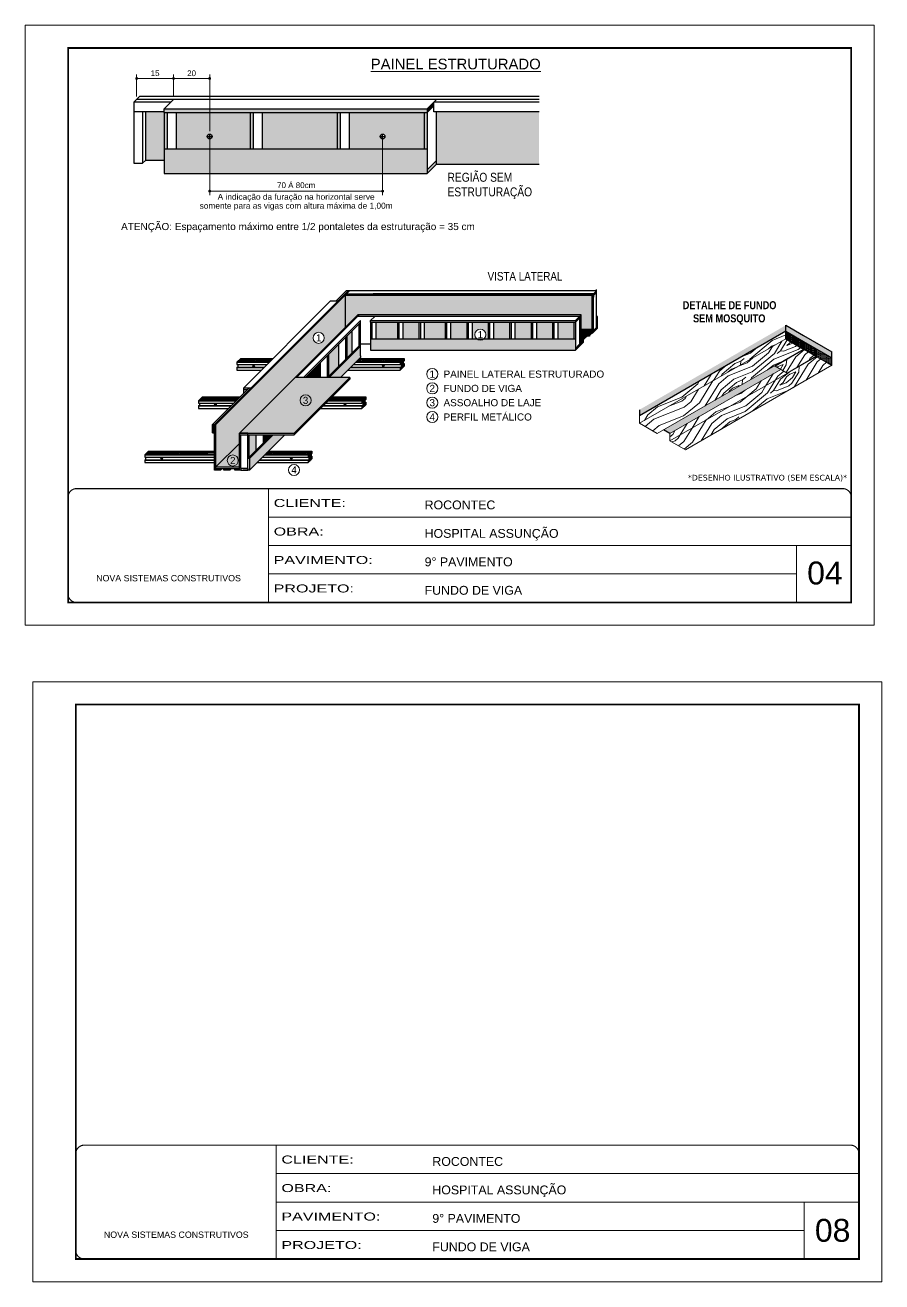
# Model space of a CAD drawing. Header units: millimetres. Extents: x 1513 to 7766, y 443 to 2642.
# Drawn here: x 6268 to 7766, y 443 to 2642 of the extents above; entities that cross this region are included whole.
import ezdxf
from ezdxf.enums import TextEntityAlignment as Align

# ---------------------------------------------------------------- set-up
doc = ezdxf.new("R2010")
doc.units = ezdxf.units.MM
doc.linetypes.add('CONTINUO', pattern=[0])
doc.linetypes.add('DASHED', pattern=[0.75, 0.5, -0.25])
for name, color, linetype, lineweight in [('CARIMBO', 255, 'Continuous', 9), ('Demarcação 1', 251, 'Continuous', 9), ('Folhas', 255, 'Continuous', 9), ('fundo', 100, 'Continuous', 9), ('Madeira', 126, 'Continuous', 18), ('SARRAFO DE PRESSAO', 251, 'DASHED', 9)]:
    doc.layers.add(name, color=color, linetype=linetype, lineweight=lineweight)
for name, color, linetype in [('COTA', 241, 'Continuous'), ('HACHURA MADEIRAS', 1, 'Continuous'), ('material do compensado', 7, 'Continuous'), ('texto', 7, 'Continuous')]:
    doc.layers.add(name, color=color, linetype=linetype)
doc.layers.add('Demarcação 2', color=254, linetype='Continuous', lineweight=9, true_color=0xe0e0e0)
doc.styles.add('ARIAL', font='arial.ttf')
doc.styles.add('CESAR1', font='arial.ttf', dxfattribs={"oblique": 15})
doc.styles.add('ROMANC', font='techb___.ttf', dxfattribs={"height": 2.5})
doc.styles.get("Standard").update_dxf_attribs({"font": 'arial.ttf'})
doc.styles.add('stylellllll', font='verdana.ttf', dxfattribs={"height": 2})
doc.styles.add('Tecnologia', font='')
doc.styles.add('texto', font='ARIALN.TTF')
doc.styles.get('Tecnologia').set_extended_font_data('Forgotten Futurist')
doc.dimstyles.new('1x', dxfattribs={"dimtxt": 10, "dimasz": 5, "dimexe": 7, "dimexo": 5, "dimgap": 4, "dimtad": 1, "dimdec": 1, "dimdsep": 46, "dimtxsty": 'Standard', "dimblk": 'DOT', "dimcen": 0.09, "dimclrd": 4, "dimclre": 4, "dimclrt": 2, "dimadec": 0, "dimazin": 2, "dimtfac": 1, "dimtdec": 1, "dimtmove": 0, "dimatfit": 3, "dimldrblk": 'DOT', "dimfxl": 1, "dimtolj": 1, "dimtzin": 0, "dimlwd": 9, "dimlwe": 9, "dimarcsym": 0})
pattern_1 = [(45, (4060.0731, 50281.017), (0.99436891, 3.64601934), [4.6875, -0.9375, 0, -0.9375])]
pattern_2 = [(355, (-42066.6, -755.83), (111.07494, 93.20294), [5.12645, -97.40264]), (85, (-42022.62, -723.66), (-93.20294, 111.07494), [10.2529, -92.27619]), (40, (-42043.94, -732.08), (8.936, 102.13894), [7.24881, -21.74642, 7.24881, -14.497615, 50.751904, -43.50449]), (40, (-42072.155, -760.49), (8.936, 102.13894), [7.24983, -14.49967, 7.24983, -115.99871]), (40, (-42035.51, -753.404), (8.936, 102.13894), [7.24983, -137.7482]), (40, (-42025.746, -759.404), (8.936, 102.13894), [7.24983, -137.7482]), (40, (-42040.17, -747.85), (8.936, 102.13894), [7.24983, -137.7482]), (40, (-42044.83, -742.296), (8.936, 102.13894), [14.49967, -130.49838]), (40, (-42012.6, -667.926), (8.936, 102.13894), [14.49967, -130.49838]), (40, (-42054.6, -736.296), (8.936, 102.13894), [28.99933, -115.99871]), (40, (-42059.26, -730.74), (8.936, 102.13894), [28.99933, -115.99871]), (40, (-41990.19, -705.91), (8.936, 102.13894), [28.99933, -115.99871]), (40, (-42063.474, -720.08), (8.936, 102.13894), [21.7497, -123.24834]), (40, (-42082.56, -702.97), (8.936, 102.13894), [21.7497, -123.24834]), (40, (-42073.24, -714.08), (8.936, 102.13894), [21.7497, -123.24834]), (40, (-42004.17, -689.25), (8.936, 102.13894), [36.24951, -108.74853]), (40, (-42013.94, -683.25), (8.936, 102.13894), [36.24951, -108.74853]), (40, (-42005.96, -709.675), (8.936, 102.13894), [50.74931, -94.24873]), (21.56505, (-42055.494, -746.51), (102.138945, -8.936), [11.4631, -217.79893]), (21.56505, (-42032.385, -717.655), (102.138945, -8.936), [11.4631, -217.79893]), (21.56505, (-42038.386, -727.42), (102.138945, -8.936), [11.4631, -217.79893]), (21.56505, (-42061.495, -756.277), (102.138945, -8.936), [22.9262, -206.33583]), (21.56505, (-42037.046, -712.1), (102.138945, -8.936), [34.3893, -194.87273]), (21.56505, (-42046.813, -706.1), (102.138945, -8.936), [45.8524, -183.40963]), (21.56505, (-42056.58, -700.1), (102.138945, -8.936), [45.8524, -183.40963]), (21.56505, (-42069.22, -668.12), (102.138945, -8.936), [45.8524, -183.40963]), (21.56505, (-42070.113, -678.33), (102.138945, -8.936), [57.3155, -171.94653]), (21.56505, (-42065.9, -688.993), (102.138945, -8.936), [57.3155, -171.94653]), (58.43495, (-42033.726, -732.976), (8.936, 102.138945), [11.4631, -217.79893]), (58.43495, (-42049.94, -741.85), (8.936, 102.138945), [11.4631, -217.79893]), (58.43495, (-42066.6, -755.83), (8.936, 102.138945), [22.9262, -206.33583]), (58.43495, (-42034.62, -743.19), (8.936, 102.138945), [22.9262, -206.33583]), (58.43495, (-42077.26, -760.043), (8.936, 102.138945), [34.3893, -194.87273]), (58.43495, (-42087.476, -759.15), (8.936, 102.138945), [45.8524, -183.40963]), (58.43495, (-41995.104, -762.085), (8.936, 102.138945), [45.8524, -183.40963]), (58.43495, (-42029.96, -748.743), (8.936, 102.138945), [45.8524, -183.40963]), (58.43495, (-42010.425, -760.745), (8.936, 102.138945), [57.3155, -171.94653]), (58.43495, (-42020.19, -754.744), (8.936, 102.138945), [57.3155, -171.94653])]
pattern_3 = [(0, (-31174.0845, -8509.7813), (0.82275303, 1.645506056), [0, -1.645506056])]

# ---------------------------------------------------------------- blocks, each defined once
blk = doc.blocks.new('9999999999')
at = {"color": 30, "linetype": 'CONTINUO'}
for p, q in [((98564.6, 34230.2), (98564.6, 34429.4)), ((98564.6, 34379.6), (99584, 34379.6)), ((98564.6, 34329.8), (99488, 34329.8)), ((99584, 34329.8), (99488, 34329.8)), ((99488, 34329.8), (99488, 34230.2)), ((98564.6, 34280), (99488, 34280))]:
    blk.add_line(p, q, dxfattribs=at)
at = {"color": 30, "linetype": 'CONTINUO', "const_width": 2}
blk.add_lwpolyline([(99584, 34230.2), (99584, 34414.4, 0.414214), (99569, 34429.4), (98229, 34429.4, 0.414214), (98214, 34414.4), (98214, 34245.2, 0.414214), (98229, 34230.2), (99584, 34230.2)], format="xyb", dxfattribs=at)
at = {"layer": 'Folhas'}
blk.add_lwpolyline([(98139, 34190.2), (99624, 34190.2), (99624, 35240.2), (98139, 35240.2)], close=True, dxfattribs=at)
at = {"layer": 'Folhas', "color": 30, "const_width": 3}
blk.add_lwpolyline([(98214, 34230.2), (99584, 34230.2), (99584, 35200.2), (98214, 35200.2)], close=True, dxfattribs=at)
at = {"color": 7, "linetype": 'Continuous', "ltscale": 5, "style": 'ARIAL'}
for s, height, p in [('ROCONTEC', 15.48, (98837.7, 34393.1)), ('HOSPITAL ASSUNÇÃO', 15.483, (98837.7, 34343.3)), ('9° PAVIMENTO', 15.483, (98837.7, 34293.5)), ('NOVA SISTEMAS CONSTRUTIVOS', 11.059, (98263.2, 34267.2)), ('FUNDO DE VIGA', 15.483, (98837.7, 34243.7))]:
    blk.add_text(s, height=height, dxfattribs=at).set_placement(p)
at = {"layer": 'Folhas', "color": 7, "style": 'Tecnologia', "width": 1.5}
for s, p in [('CLIENTE:', (98573.7, 34397.2)), ('OBRA:', (98573.7, 34347.3)), ('PAVIMENTO:', (98573.7, 34297.5)), ('PROJETO:', (98573.7, 34247.7))]:
    blk.add_text(s, height=14, dxfattribs=at).set_placement(p)
blk = doc.blocks.new('_Dot')
at = {"color": 0, "linetype": 'ByBlock', "lineweight": -2}
blk.add_line((-0.5, 0), (-1, 0), dxfattribs=at)
at = {"color": 0, "linetype": 'ByBlock', "const_width": 0.5}
blk.add_lwpolyline([(-0.25, 0, 1), (0.25, 0, 1)], format="xyb", close=True, dxfattribs=at)
blk = doc.blocks.new('*D51')
at = {"layer": 'COTA', "color": 4, "lineweight": 9, "transparency": 16777216}
for p, q in [((6462.6, 2516.9), (6462.6, 2555.4)), ((6527.1, 2516.6), (6527.1, 2555.4)), ((6467.6, 2548.4), (6522.1, 2548.4))]:
    blk.add_line(p, q, dxfattribs=at)
at = {"layer": 'Defpoints', "color": 0, "transparency": 16777216}
for p in [(6527.1, 2548.4), (6462.6, 2511.9), (6527.1, 2511.6)]:
    blk.add_point(p, dxfattribs=at)
at = {"layer": 'COTA', "color": 4, "lineweight": 9, "transparency": 16777216, "xscale": 5, "yscale": 5, "zscale": 5, "rotation": 180}
blk.add_blockref('_Dot', (6462.6, 2548.4), dxfattribs=at)
at = {"layer": 'COTA', "color": 4, "lineweight": 9, "transparency": 16777216, "xscale": 5, "yscale": 5, "zscale": 5}
blk.add_blockref('_Dot', (6527.1, 2548.4), dxfattribs=at)
at = {"layer": 'COTA', "color": 2, "transparency": 16777216, "insert": (6494.9, 2557.5), "char_height": 10, "attachment_point": 5}
blk.add_mtext('\\A1;15', dxfattribs=at)
blk = doc.blocks.new('*D52')
at = {"layer": 'COTA', "color": 4, "lineweight": 9, "transparency": 16777216}
for p, q in [((6527.1, 2516.6), (6527.1, 2555.4)), ((6590.4, 2456.1), (6590.4, 2555.4)), ((6532.1, 2548.4), (6585.4, 2548.4))]:
    blk.add_line(p, q, dxfattribs=at)
at = {"layer": 'Defpoints', "color": 0, "transparency": 16777216}
for p in [(6590.4, 2548.4), (6527.1, 2511.6), (6590.4, 2451.1)]:
    blk.add_point(p, dxfattribs=at)
at = {"layer": 'COTA', "color": 4, "lineweight": 9, "transparency": 16777216, "xscale": 5, "yscale": 5, "zscale": 5, "rotation": 180}
blk.add_blockref('_Dot', (6527.1, 2548.4), dxfattribs=at)
at = {"layer": 'COTA', "color": 4, "lineweight": 9, "transparency": 16777216, "xscale": 5, "yscale": 5, "zscale": 5}
blk.add_blockref('_Dot', (6590.4, 2548.4), dxfattribs=at)
at = {"layer": 'COTA', "color": 2, "transparency": 16777216, "insert": (6558.7, 2557.5), "char_height": 10, "attachment_point": 5}
blk.add_mtext('\\A1;20', dxfattribs=at)
blk = doc.blocks.new('*D53')
at = {"layer": 'COTA', "color": 4, "lineweight": 9, "transparency": 16777216}
for p, q in [((6590.4, 2446.1), (6590.4, 2344.3)), ((6892.8, 2446.1), (6892.8, 2344.3)), ((6595.4, 2351.3), (6887.8, 2351.3))]:
    blk.add_line(p, q, dxfattribs=at)
at = {"layer": 'Defpoints', "color": 0, "transparency": 16777216}
for p in [(6590.4, 2451.1), (6892.8, 2451.1), (6892.8, 2351.3)]:
    blk.add_point(p, dxfattribs=at)
at = {"layer": 'COTA', "color": 4, "lineweight": 9, "transparency": 16777216, "xscale": 5, "yscale": 5, "zscale": 5, "rotation": 180}
blk.add_blockref('_Dot', (6590.4, 2351.3), dxfattribs=at)
at = {"layer": 'COTA', "color": 4, "lineweight": 9, "transparency": 16777216, "xscale": 5, "yscale": 5, "zscale": 5}
blk.add_blockref('_Dot', (6892.8, 2351.3), dxfattribs=at)
at = {"layer": 'COTA', "color": 2, "transparency": 16777216, "insert": (6741.6, 2361.6), "char_height": 10, "attachment_point": 5}
blk.add_mtext('\\A1;70 Á 80cm', dxfattribs=at)

msp = doc.modelspace()

# ---------------------------------------------------------------- hatches: boundary and pattern name
for points in [[(6982.26, 2500.35), (6982.26, 2506.72), (6970.91, 2495.47), (6970.91, 2489.09)], [(6813.31, 2425.38), (6818.64, 2425.38), (6818.64, 2489.09), (6813.31, 2489.09)], [(7244, 2091.19), (7238.02, 2085.25), (7238.02, 2081.06), (7244, 2086.99)], [(7259.17, 2102.03), (7259.17, 2106.23), (7254.94, 2102.03), (7254.94, 2097.84)], [(6598.77, 1943.21), (6595.11, 1943.21), (6595.11, 1928.35), (6598.77, 1928.35)]]:
    msp.add_hatch(color=256).paths.add_polyline_path(points)
at = {"linetype": 'ByBlock', "ltscale": 2}
for points in [[(6510.74, 2425.38), (6516.07, 2425.38), (6516.07, 2488.98), (6510.75, 2488.98)], [(6970.91, 2495.47), (6510.86, 2495.47), (6510.86, 2489.09), (6970.91, 2489.09)], [(6660.93, 2425.38), (6666.25, 2425.38), (6666.25, 2488.98), (6660.93, 2488.98)], [(6851.88, 2077.89), (6854.23, 2080.24), (6854.23, 2121.68), (6851.88, 2119.33)], [(6871.53, 2093.12), (6873.97, 2093.12), (6873.97, 2121.84), (6871.53, 2121.84)], [(6918.8, 2093.12), (6921.24, 2093.12), (6921.24, 2121.84), (6918.8, 2121.84)], [(6956.34, 2093.12), (6958.78, 2093.12), (6958.78, 2121.84), (6956.34, 2121.84)], [(7002.27, 2093.12), (7004.71, 2093.12), (7004.71, 2121.84), (7002.27, 2121.84)], [(7039.8, 2093.12), (7042.24, 2093.12), (7042.24, 2121.84), (7039.8, 2121.84)], [(7077.34, 2093.12), (7079.78, 2093.12), (7079.78, 2121.84), (7077.34, 2121.84)], [(7114.87, 2093.12), (7117.31, 2093.12), (7117.31, 2121.84), (7114.87, 2121.84)], [(7152.4, 2093.12), (7154.84, 2093.12), (7154.84, 2121.84), (7152.4, 2121.84)], [(7189.94, 2093.12), (7192.38, 2093.12), (7192.38, 2121.84), (7189.94, 2121.84)], [(7227.47, 2093.12), (7229.91, 2093.12), (7229.91, 2121.84), (7227.47, 2121.84)], [(7268.8, 2131.82), (7266.78, 2131.82), (7266.78, 2129.59)], [(6828.54, 2057.02), (6830.89, 2059.38), (6830.89, 2098.67), (6828.54, 2096.32)], [(6851.98, 2077.99), (6851.98, 2080.47), (6798.59, 2027.07), (6798.59, 2025.19), (6799.18, 2025.19)], [(6798.48, 2065.93), (6796.13, 2063.58), (6796.13, 2025.08), (6798.48, 2025.08)], [(6701.32, 1925.06), (6698.75, 1925.06), (6657.29, 1883.6), (6659.86, 1883.6)], [(6684.11, 1910.41), (6686.46, 1912.77), (6686.46, 1924.95), (6684.11, 1924.95)]]:
    msp.add_hatch(color=256, dxfattribs=at).paths.add_polyline_path(points)
h = msp.add_hatch(color=256)
h.paths.add_polyline_path([(6970.91, 2388.84), (6970.91, 2382.46), (6987.14, 2398.55), (6987.14, 2404.93)])
h.paths.add_polyline_path([(6965.59, 2425.38), (6970.91, 2425.38), (6970.91, 2489.09), (6965.59, 2489.09)])
at = {"linetype": 'Continuous', "ltscale": 1.5}
h = msp.add_hatch(dxfattribs=at)
h.set_pattern_fill('ANSI36', color=256, scale=15, style=0)
h.set_pattern_definition(pattern_1)
h.paths.add_polyline_path([(6642.54, 2056.51), (6640.04, 2054), (6696.6, 2054), (6699.09, 2056.51)])
h = msp.add_hatch(dxfattribs=at)
h.set_pattern_fill('ANSI36', color=256, scale=15, style=0)
h.set_pattern_definition(pattern_1)
h.paths.add_polyline_path([(6928.23, 2056.51), (6850.5, 2056.51), (6847.99, 2054), (6925.72, 2054)])
h.paths.add_polyline_path([(6928.23, 2056.51), (6925.72, 2054), (6925.72, 2040.39), (6928.23, 2042.89)])
h = msp.add_hatch(dxfattribs=at)
h.set_pattern_fill('ANSI36', color=256, scale=15, style=0)
h.set_pattern_definition(pattern_1)
h.paths.add_polyline_path([(6575.56, 1989.14), (6573.06, 1986.63), (6629.62, 1986.63), (6632.11, 1989.14)])
h = msp.add_hatch(dxfattribs=at)
h.set_pattern_fill('ANSI36', color=256, scale=15, style=0)
h.set_pattern_definition(pattern_1)
h.paths.add_polyline_path([(6861.25, 1989.14), (6858.75, 1986.63), (6858.75, 1973.02), (6861.25, 1975.52)])
h.paths.add_polyline_path([(6802.25, 1989.14), (6799.74, 1986.63), (6858.75, 1986.63), (6861.25, 1989.14)])
h = msp.add_hatch(dxfattribs=at)
h.set_pattern_fill('ANSI36', color=256, scale=15, style=0)
h.set_pattern_definition(pattern_1)
h.paths.add_polyline_path([(6481.49, 1894.51), (6478.98, 1892.01), (6586.45, 1892.01), (6586.45, 1894.51)])
h = msp.add_hatch(dxfattribs=at)
h.set_pattern_fill('ANSI36', color=256, scale=15, style=0)
h.set_pattern_definition(pattern_1)
h.paths.add_polyline_path([(6767.18, 1894.51), (6764.67, 1892.01), (6764.67, 1878.4), (6767.18, 1880.9)])
h.paths.add_polyline_path([(6691.07, 1894.51), (6688.57, 1892.01), (6764.67, 1892.01), (6767.18, 1894.51)])
at = {"linetype": 'ByBlock', "ltscale": 2}
h = msp.add_hatch(color=256, dxfattribs=at)
h.paths.add_polyline_path([(6609.56, 1866.22), (6601.34, 1866.22), (6601.34, 1863.3), (6609.56, 1863.3)])
h.paths.add_polyline_path([(6625.86, 1866.22), (6615.07, 1866.22), (6615.07, 1863.3), (6625.86, 1863.3)])
h.paths.add_polyline_path([(6642.41, 1866.22), (6634.19, 1866.22), (6634.19, 1863.3), (6642.41, 1863.3)])
at = {"layer": 'Demarcação 1'}
h = msp.add_hatch(color=256, dxfattribs=at)
h.paths.add_polyline_path([(6621.07, 1880.12, 1), (6640.43, 1880.12, 1)], flags=17)
h.paths.add_polyline_path([(6642.41, 1927.82), (6827.45, 2112.86), (6827.45, 2169.33), (6827.45, 2169.33), (6601.34, 1943.22), (6601.34, 1868.79), (6642.41, 1909.85)])
h.paths.add_polyline_path([(6771.27, 2094.65, -1), (6790.62, 2094.65, -1)], flags=16)
h.paths.add_polyline_path([(6622.87, 1870.87), (6638.63, 1870.87), (6638.63, 1889.42), (6622.87, 1889.42)], flags=24)
h.paths.add_polyline_path([(6773.06, 2085.4), (6788.82, 2085.4), (6788.82, 2103.96), (6773.06, 2103.96)], flags=24)
for points in [[(6827.45, 2112.86), (6849.39, 2134.8), (7239.95, 2134.8), (7239.95, 2109.17), (7259.17, 2109.17), (7259.17, 2169.33), (6827.45, 2169.33)], [(7239.95, 2109.17), (7239.95, 2090.12), (7259.17, 2109.17)]]:
    msp.add_hatch(color=256, dxfattribs=at).paths.add_polyline_path(points)
h = msp.add_hatch(color=256, dxfattribs=at)
h.paths.add_polyline_path([(6601.34, 1868.79), (6642.41, 1868.79), (6642.41, 1909.85)])
h.paths.add_polyline_path([(6621.07, 1880.12, -1), (6640.43, 1880.12, -1)], flags=16)
h.paths.add_polyline_path([(6622.87, 1870.87), (6638.63, 1870.87), (6638.63, 1889.42), (6622.87, 1889.42)], flags=24)
at = {"layer": 'Demarcação 2'}
for points in [[(6510.86, 2489.09), (6510.86, 2489.09), (6510.86, 2490.15), (6477.86, 2490.15), (6477.86, 2404.93), (6510.86, 2404.93)], [(6532.41, 2425.38), (6661.04, 2425.38), (6661.04, 2489.09), (6532.41, 2489.09)], [(6682.59, 2425.38), (6813.31, 2425.38), (6813.31, 2489.09), (6682.59, 2489.09)], [(6987.14, 2490.15), (6987.14, 2398.55), (7166.41, 2398.55), (7166.41, 2490.15)], [(6970.91, 2425.38), (6510.86, 2425.38), (6510.86, 2388.84), (6510.86, 2382.46), (6970.91, 2382.46)], [(6881.5, 2093.12), (6918.91, 2093.12), (6918.91, 2121.94), (6881.5, 2121.94)], [(6928.78, 2093.12), (6956.44, 2093.12), (6956.44, 2121.94), (6928.78, 2121.94)], [(6966.31, 2093.12), (7002.38, 2093.12), (7002.38, 2121.94), (6966.31, 2121.94)], [(7012.24, 2093.12), (7039.91, 2093.12), (7039.91, 2121.94), (7012.24, 2121.94)], [(7087.31, 2093.12), (7114.98, 2093.12), (7114.98, 2121.94), (7087.31, 2121.94)], [(7124.84, 2093.12), (7152.51, 2093.12), (7152.51, 2121.94), (7124.84, 2121.94)], [(7162.38, 2093.12), (7190.04, 2093.12), (7190.04, 2121.94), (7162.38, 2121.94)], [(7199.91, 2093.12), (7227.58, 2093.12), (7227.58, 2121.94), (7199.91, 2121.94)], [(6831, 2059.48), (6839.66, 2068.15), (6839.66, 2107.11), (6831, 2098.45)], [(7230.02, 2093.12), (7070.35, 2093.12, -0.3830345), (7057.42, 2093.12), (6871.63, 2093.12), (6871.63, 2073.12), (7230.02, 2073.12)], [(6798.59, 2027.07), (6816.33, 2044.81), (6816.33, 2083.77), (6798.59, 2066.04)], [(6854.34, 2063.26), (6854.34, 2080.34), (6799.18, 2025.19), (6819.18, 2025.19), (6854.33, 2060.34)], [(6757.74, 2025.19), (6783.92, 2025.19), (6783.92, 2051.36)], [(6659.65, 1885.95), (6671.89, 1898.2), (6671.89, 1925.06), (6659.65, 1925.06)], [(6721.62, 1925.06), (6716.13, 1925.06), (6701.32, 1925.06), (6659.86, 1883.6), (6659.86, 1863.3)], [(6686.57, 1912.87), (6698.75, 1925.06), (6686.57, 1925.06)]]:
    msp.add_hatch(color=256, dxfattribs=at).paths.add_polyline_path(points)
h = msp.add_hatch(color=256, dxfattribs=at)
h.paths.add_polyline_path([(6888.63, 2446.91, -1), (6897, 2446.91, -1)], flags=16)
h.paths.add_polyline_path([(6834.86, 2425.38), (6965.59, 2425.38), (6965.59, 2489.09), (6834.86, 2489.09)])
h = msp.add_hatch(color=256, dxfattribs=at)
h.paths.add_polyline_path([(7073.56, 2100.32, -1), (7054.2, 2100.32, -1)], flags=16)
h.paths.add_polyline_path([(7056, 2091.07), (7071.76, 2091.07), (7071.76, 2109.63), (7056, 2109.63)], flags=24)
h.paths.add_polyline_path([(7049.78, 2093.12), (7077.44, 2093.12), (7077.44, 2121.94), (7049.78, 2121.94)])
h = msp.add_hatch(color=256, dxfattribs=at)
h.paths.add_polyline_path([(6642.41, 1927.82), (6644.97, 1927.82), (6657.29, 1927.82), (6738.05, 1927.82), (6835.41, 2025.19), (6739.77, 2025.19)])
h.paths.add_polyline_path([(6750.15, 1975.81), (6766.01, 1975.81), (6766.01, 1994.69), (6750.15, 1994.69)], flags=24)
at = {"layer": 'fundo'}
h = msp.add_hatch(color=252, dxfattribs=at)
h.dxf.hatch_style = 1
h.paths.add_polyline_path([(7342.06, 1968.84), (7342.06, 1958.18), (7598.21, 2106.07), (7598.21, 2116.72)])
h = msp.add_hatch(color=252, dxfattribs=at)
h.dxf.hatch_style = 1
h.paths.add_polyline_path([(7629.28, 2098.78), (7598.21, 2116.72), (7598.21, 2106.07), (7629.28, 2088.13), (7678.62, 2059.64), (7678.62, 2070.3)])
h = msp.add_hatch(color=252, dxfattribs=at)
h.dxf.hatch_style = 1
h.paths.add_polyline_path([(7589.57, 2039.33), (7579.21, 2045.32), (7579.21, 2046.19), (7384.42, 1933.73), (7395.34, 1927.43)])
at = {"layer": 'HACHURA MADEIRAS'}
h = msp.add_hatch(dxfattribs=at)
h.set_pattern_fill('DOTS', scale=1.036539)
h.set_pattern_definition(pattern_3)
h.paths.add_polyline_path([(7629.28, 2075.1), (7629.28, 2088.13), (7598.21, 2106.07), (7598.21, 2093.05)])
h = msp.add_hatch(dxfattribs=at)
h.set_pattern_fill('DOTS', scale=1.036539)
h.set_pattern_definition(pattern_3)
h.paths.add_polyline_path([(7630.04, 2087.69), (7630.04, 2074.67), (7651.18, 2062.46), (7651.18, 2075.48)])
h = msp.add_hatch(dxfattribs=at)
h.set_pattern_fill('DOTS', scale=1.036539)
h.set_pattern_definition(pattern_3)
h.paths.add_polyline_path([(7651.48, 2075.31), (7651.48, 2062.29), (7678.62, 2046.62), (7678.62, 2059.64)])
at = {"layer": 'Madeira'}
h = msp.add_hatch(dxfattribs=at)
h.set_pattern_fill('PATRON00077', color=256, scale=102.529099, angle=355, pattern_type=2)
h.set_pattern_definition(pattern_2)
h.paths.add_polyline_path([(7342.06, 1958.18), (7342.06, 1945.16), (7598.21, 2093.05), (7598.21, 2106.07)])
h = msp.add_hatch(dxfattribs=at)
h.set_pattern_fill('PATRON00077', color=256, scale=102.529099, angle=355, pattern_type=2)
h.set_pattern_definition([(355, (-10964.08, -69996.4), (111.07494, 93.20294), [5.12645, -97.40264]), (85, (-10920.1, -69964.23), (-93.20294, 111.07494), [10.25291, -92.27619]), (40, (-10941.42, -69972.65), (8.936, 102.138945), [7.248807, -21.74642, 7.248807, -14.497615, 50.751904, -43.504487]), (40, (-10969.64, -70001.06), (8.936, 102.138945), [7.24983, -14.499665, 7.24983, -115.99871]), (40, (-10932.995, -69993.97), (8.936, 102.138945), [7.24983, -137.74821]), (40, (-10923.23, -69999.974), (8.936, 102.138945), [7.24983, -137.74821]), (40, (-10937.655, -69988.42), (8.936, 102.138945), [7.24983, -137.74821]), (40, (-10942.315, -69982.866), (8.936, 102.138945), [14.49967, -130.49838]), (40, (-10910.08, -69908.496), (8.936, 102.138945), [14.49967, -130.49838]), (40, (-10952.08, -69976.865), (8.936, 102.138945), [28.99933, -115.99871]), (40, (-10956.74, -69971.31), (8.936, 102.138945), [28.99933, -115.99871]), (40, (-10887.67, -69946.48), (8.936, 102.138945), [28.99933, -115.99871]), (40, (-10960.956, -69960.65), (8.936, 102.138945), [21.7497, -123.24834]), (40, (-10980.04, -69943.54), (8.936, 102.138945), [21.7497, -123.24834]), (40, (-10970.72, -69954.65), (8.936, 102.138945), [21.7497, -123.24834]), (40, (-10901.65, -69929.82), (8.936, 102.138945), [36.24951, -108.74853]), (40, (-10911.42, -69923.82), (8.936, 102.138945), [36.24951, -108.74853]), (40, (-10903.44, -69950.245), (8.936, 102.138945), [50.74931, -94.24873]), (21.56505, (-10952.976, -69987.08), (102.138945, -8.936), [11.4631, -217.79893]), (21.56505, (-10929.867, -69958.225), (102.138945, -8.936), [11.4631, -217.79893]), (21.56505, (-10935.87, -69967.99), (102.138945, -8.936), [11.4631, -217.79893]), (21.56505, (-10958.977, -69996.846), (102.138945, -8.936), [22.9262, -206.33583]), (21.56505, (-10934.528, -69952.67), (102.138945, -8.936), [34.3893, -194.87273]), (21.56505, (-10944.295, -69946.67), (102.138945, -8.936), [45.8524, -183.40963]), (21.56505, (-10954.06, -69940.67), (102.138945, -8.936), [45.8524, -183.40963]), (21.56505, (-10966.7, -69908.69), (102.138945, -8.936), [45.8524, -183.40963]), (21.56505, (-10967.595, -69918.9), (102.138945, -8.936), [57.31551, -171.94653]), (21.56505, (-10963.38, -69929.562), (102.138945, -8.936), [57.31551, -171.94653]), (58.43495, (-10931.21, -69973.546), (8.936, 102.138945), [11.4631, -217.79893]), (58.43495, (-10947.42, -69982.42), (8.936, 102.138945), [11.4631, -217.79893]), (58.43495, (-10964.084, -69996.4), (8.936, 102.138945), [22.9262, -206.33583]), (58.43495, (-10932.1, -69983.76), (8.936, 102.138945), [22.9262, -206.33583]), (58.43495, (-10974.744, -70000.613), (8.936, 102.138945), [34.3893, -194.87273]), (58.43495, (-10984.96, -69999.72), (8.936, 102.138945), [45.8524, -183.40963]), (58.43495, (-10892.586, -70002.655), (8.936, 102.138945), [45.8524, -183.40963]), (58.43495, (-10927.44, -69989.313), (8.936, 102.138945), [45.8524, -183.40963]), (58.43495, (-10907.907, -70001.314), (8.936, 102.138945), [57.31551, -171.94653]), (58.43495, (-10917.674, -69995.314), (8.936, 102.138945), [57.31551, -171.94653])])
h.paths.add_polyline_path([(7342.06, 1945.16), (7373.14, 1927.22), (7629.28, 2075.1), (7598.21, 2093.05)])
h = msp.add_hatch(dxfattribs=at)
h.set_pattern_fill('PATRON00077', color=256, scale=102.529099, angle=355, pattern_type=2)
h.set_pattern_definition([(355, (-42088.57, -743.09), (111.07494, 93.20294), [5.12645, -97.40264]), (85, (-42044.58, -710.92), (-93.20294, 111.07494), [10.2529, -92.27619]), (40, (-42065.904, -719.34), (8.936, 102.13894), [7.24881, -21.74642, 7.24881, -14.497615, 50.751904, -43.50449]), (40, (-42094.12, -747.75), (8.936, 102.13894), [7.24983, -14.49967, 7.24983, -115.99871]), (40, (-42057.48, -740.664), (8.936, 102.13894), [7.24983, -137.7482]), (40, (-42047.71, -746.665), (8.936, 102.13894), [7.24983, -137.7482]), (40, (-42062.14, -735.11), (8.936, 102.13894), [7.24983, -137.7482]), (40, (-42066.8, -729.56), (8.936, 102.13894), [14.49967, -130.49838]), (40, (-42034.56, -655.19), (8.936, 102.13894), [14.49967, -130.49838]), (40, (-42076.565, -723.556), (8.936, 102.13894), [28.99933, -115.99871]), (40, (-42081.225, -718), (8.936, 102.13894), [28.99933, -115.99871]), (40, (-42012.154, -693.17), (8.936, 102.13894), [28.99933, -115.99871]), (40, (-42085.44, -707.34), (8.936, 102.13894), [21.7497, -123.24834]), (40, (-42104.526, -690.234), (8.936, 102.13894), [21.7497, -123.24834]), (40, (-42095.205, -701.34), (8.936, 102.13894), [21.7497, -123.24834]), (40, (-42026.134, -676.51), (8.936, 102.13894), [36.24951, -108.74853]), (40, (-42035.9, -670.51), (8.936, 102.13894), [36.24951, -108.74853]), (40, (-42027.92, -696.936), (8.936, 102.13894), [50.74931, -94.24873]), (21.56505, (-42077.46, -733.77), (102.138945, -8.936), [11.4631, -217.79893]), (21.56505, (-42054.35, -704.916), (102.138945, -8.936), [11.4631, -217.79893]), (21.56505, (-42060.35, -714.683), (102.138945, -8.936), [11.4631, -217.79893]), (21.56505, (-42083.46, -743.537), (102.138945, -8.936), [22.9262, -206.33583]), (21.56505, (-42059.01, -699.36), (102.138945, -8.936), [34.3893, -194.87273]), (21.56505, (-42068.777, -693.36), (102.138945, -8.936), [45.8524, -183.40963]), (21.56505, (-42078.544, -687.36), (102.138945, -8.936), [45.8524, -183.40963]), (21.56505, (-42091.184, -655.38), (102.138945, -8.936), [45.8524, -183.40963]), (21.56505, (-42092.078, -665.593), (102.138945, -8.936), [57.3155, -171.94653]), (21.56505, (-42087.864, -676.253), (102.138945, -8.936), [57.3155, -171.94653]), (58.43495, (-42055.69, -720.236), (8.936, 102.138945), [11.4631, -217.79893]), (58.43495, (-42071.904, -729.11), (8.936, 102.138945), [11.4631, -217.79893]), (58.43495, (-42088.566, -743.09), (8.936, 102.138945), [22.9262, -206.33583]), (58.43495, (-42056.584, -730.45), (8.936, 102.138945), [22.9262, -206.33583]), (58.43495, (-42099.226, -747.304), (8.936, 102.138945), [34.3893, -194.87273]), (58.43495, (-42109.44, -746.41), (8.936, 102.138945), [45.8524, -183.40963]), (58.43495, (-42017.07, -749.346), (8.936, 102.138945), [45.8524, -183.40963]), (58.43495, (-42051.923, -736.004), (8.936, 102.138945), [45.8524, -183.40963]), (58.43495, (-42032.39, -748.005), (8.936, 102.138945), [57.3155, -171.94653]), (58.43495, (-42042.156, -742.005), (8.936, 102.138945), [57.3155, -171.94653])])
h.paths.add_polyline_path([(7600.35, 2033.11), (7651.18, 2062.46), (7629.52, 2075.03), (7579.21, 2045.32)])
h = msp.add_hatch(dxfattribs=at)
h.set_pattern_fill('PATRON00077', color=256, scale=102.529099, angle=355, pattern_type=2)
h.set_pattern_definition(pattern_2)
h.paths.add_polyline_path([(7422.49, 1898.74), (7678.62, 2046.62), (7651.48, 2062.29), (7395.43, 1914.46)])
h = msp.add_hatch(dxfattribs=at)
h.set_pattern_fill('PATRON00077', color=256, scale=102.529099, angle=355, pattern_type=2)
h.set_pattern_definition(pattern_2)
h.paths.add_polyline_path([(7600.71, 2032.9), (7589.43, 2039.41), (7395.27, 1927.39), (7395.34, 1914.4)])

# ---------------------------------------------------------------- linework, layer by layer
at = {"linetype": 'ByBlock', "ltscale": 2}
for p, q in [((6457.43, 2506.72), (6467.87, 2517.16)), ((6457.43, 2506.72), (6457.43, 2490.15)), ((6527.08, 2511.56), (6510.86, 2495.47)), ((6987.14, 2511.56), (6970.91, 2495.47)), ((6982.26, 2490.15), (6982.26, 2506.72)), ((6457.43, 2490.15), (6457.43, 2400.1)), ((6473.03, 2490.15), (6473.03, 2400.1)), ((6477.86, 2490.15), (6477.86, 2404.93)), ((6510.86, 2495.47), (6970.91, 2495.47)), ((6510.86, 2489.09), (6510.86, 2495.47)), ((6510.86, 2489.09), (6510.86, 2382.46)), ((6510.86, 2489.09), (6510.86, 2388.84)), ((6510.86, 2489.09), (6970.91, 2489.09)), ((6516.18, 2489.09), (6516.18, 2425.38)), ((6532.41, 2425.38), (6532.41, 2489.09)), ((6661.04, 2489.09), (6661.04, 2425.38)), ((6666.36, 2489.09), (6666.36, 2425.38)), ((6682.59, 2425.38), (6682.59, 2489.09)), ((6813.31, 2489.09), (6813.31, 2425.38)), ((6818.64, 2489.09), (6818.64, 2425.38)), ((6834.86, 2425.38), (6834.86, 2489.09)), ((6965.59, 2489.09), (6965.59, 2425.38)), ((6982.26, 2500.35), (6970.91, 2489.09)), ((6970.91, 2495.47), (6970.91, 2382.46)), ((6987.14, 2398.55), (6987.14, 2490.15)), ((6473.03, 2400.1), (6477.86, 2404.93)), ((6510.86, 2404.93), (6477.86, 2404.93)), ((6510.86, 2404.93), (6477.86, 2404.93)), ((6987.14, 2404.93), (6970.91, 2388.84)), ((6987.14, 2398.55), (6970.91, 2382.46)), ((7266.78, 2174.03), (7261.73, 2169.02)), ((6742.34, 2025.19), (6851.95, 2134.8)), ((7237.44, 2132.23), (7239.95, 2134.8)), ((6851.98, 2077.99), (6851.98, 2119.43)), ((6854.34, 2063.26), (6854.34, 2121.78)), ((6879.06, 2132.23), (6871.63, 2124.86)), ((6871.63, 2124.86), (7230.02, 2124.86)), ((6871.63, 2121.95), (6871.63, 2124.86)), ((6871.63, 2121.95), (6871.63, 2073.12)), ((6871.63, 2121.95), (6871.63, 2093.12)), ((6871.63, 2121.94), (7230.02, 2121.94)), ((6874.07, 2121.95), (6874.07, 2093.12)), ((6881.5, 2093.12), (6881.5, 2121.95)), ((6918.91, 2121.95), (6918.91, 2093.12)), ((6921.35, 2121.95), (6921.35, 2093.12)), ((6928.78, 2093.12), (6928.78, 2121.95)), ((6956.44, 2121.95), (6956.44, 2093.12)), ((6958.88, 2121.95), (6958.88, 2093.12)), ((6966.31, 2093.12), (6966.31, 2121.95)), ((7002.38, 2121.95), (7002.38, 2093.12)), ((7004.82, 2121.95), (7004.82, 2093.12)), ((7012.24, 2093.12), (7012.24, 2121.95)), ((7039.91, 2121.95), (7039.91, 2093.12)), ((7042.35, 2121.95), (7042.35, 2093.12)), ((7049.78, 2093.12), (7049.78, 2121.95)), ((7077.44, 2121.95), (7077.44, 2093.12)), ((7079.88, 2121.95), (7079.88, 2093.12)), ((7087.31, 2093.12), (7087.31, 2121.95)), ((7114.98, 2121.94), (7114.98, 2093.12)), ((7117.42, 2121.94), (7117.42, 2093.12)), ((7124.84, 2093.12), (7124.84, 2121.94)), ((7152.51, 2121.94), (7152.51, 2093.12)), ((7154.95, 2121.94), (7154.95, 2093.12)), ((7162.38, 2093.12), (7162.38, 2121.94)), ((7190.04, 2121.94), (7190.04, 2093.12)), ((7192.48, 2121.94), (7192.48, 2093.12)), ((7199.91, 2093.12), (7199.91, 2121.94)), ((7227.58, 2121.94), (7227.58, 2093.12)), ((7237.44, 2132.23), (7230.02, 2124.86)), ((7237.44, 2129.31), (7230.02, 2121.94)), ((7230.02, 2124.86), (7230.02, 2121.94)), ((7230.02, 2121.94), (7230.02, 2073.12)), ((7237.44, 2132.23), (7237.44, 2080.49)), ((7266.78, 2129.59), (7268.8, 2131.82)), ((7268.8, 2131.82), (7266.78, 2131.82)), ((7266.78, 2109.59), (7268.8, 2111.82)), ((7268.8, 2111.82), (7268.8, 2131.82)), ((6828.65, 2057.13), (6828.65, 2096.43)), ((6831, 2059.48), (6831, 2098.78)), ((6839.66, 2068.15), (6839.66, 2107.11)), ((7266.78, 2109.59), (7259.17, 2102.03)), ((6854.34, 2082.82), (6796.7, 2025.19)), ((6816.33, 2044.81), (6816.33, 2084.11)), ((6871.63, 2083.41), (6854.34, 2083.41)), ((7237.44, 2083.41), (7230.02, 2076.04)), ((7237.44, 2080.49), (7230.02, 2073.12)), ((7244, 2086.99), (7233.62, 2076.69)), ((7239.95, 2082.98), (7237.44, 2080.49)), ((6637.97, 2051.93), (6637.97, 2047.74)), ((6637.97, 2051.93), (6681.21, 2051.93)), ((6637.97, 2051.93), (6694.55, 2051.93)), ((6637.97, 2047.74), (6690.38, 2047.74)), ((6639.41, 2047.74), (6639.41, 2043.51)), ((6640.04, 2054), (6696.6, 2054)), ((6642.54, 2056.51), (6699.09, 2056.51)), ((6644.61, 2058.58), (6701.15, 2058.58)), ((6796.24, 2025.19), (6796.24, 2063.68)), ((6798.59, 2025.19), (6798.59, 2066.04)), ((6841.73, 2047.74), (6923.66, 2047.74)), ((6845.92, 2051.93), (6923.66, 2051.93)), ((6847.99, 2054), (6925.72, 2054)), ((6850.5, 2056.51), (6928.23, 2056.51)), ((6852.57, 2058.58), (6930.3, 2058.58)), ((6854.34, 2063.26), (6854.33, 2060.34)), ((6923.66, 2051.93), (6923.66, 2047.74)), ((6924.29, 2051.66), (6924.29, 2048.38)), ((6925.1, 2052.46), (6925.1, 2040.54)), ((6925.72, 2054), (6925.72, 2040.39)), ((6928.23, 2056.51), (6928.23, 2042.89)), ((6928.85, 2056.22), (6928.85, 2044.29)), ((6928.85, 2053.76), (6929.67, 2053.76)), ((6928.85, 2049.51), (6930.3, 2049.51)), ((6928.85, 2048.89), (6929.67, 2048.89)), ((6928.85, 2045.11), (6929.67, 2045.11)), ((6929.67, 2057.04), (6929.67, 2053.76)), ((6929.67, 2048.89), (6929.67, 2045.11)), ((6637.97, 2042.87), (6685.54, 2042.87)), ((6637.97, 2038.32), (6667.68, 2038.32)), ((6637.97, 2038.32), (6681.01, 2038.32)), ((6638.61, 2043.51), (6686.17, 2043.51)), ((6832.31, 2038.32), (6923.66, 2038.32)), ((6835.53, 2025.19), (6835.53, 2022.42)), ((6836.86, 2042.87), (6923.66, 2042.87)), ((6837.5, 2043.51), (6924.29, 2043.51)), ((6924.29, 2040.54), (6925.1, 2040.54)), ((6650.11, 1998.21), (6650.11, 2007.23)), ((6650.11, 2004.32), (6656.21, 2004.32)), ((6570.99, 1984.56), (6614.23, 1984.56)), ((6570.99, 1984.56), (6636.45, 1984.56)), ((6570.99, 1984.56), (6570.99, 1980.37)), ((6570.99, 1980.37), (6632.26, 1980.37)), ((6572.43, 1980.37), (6572.43, 1976.14)), ((6573.06, 1986.63), (6638.52, 1986.63)), ((6575.56, 1989.14), (6641.03, 1989.14)), ((6577.63, 1991.21), (6643.1, 1991.21)), ((6793.46, 1980.37), (6856.68, 1980.37)), ((6797.65, 1984.56), (6856.68, 1984.56)), ((6799.72, 1986.63), (6858.75, 1986.63)), ((6802.23, 1989.14), (6861.25, 1989.14)), ((6804.3, 1991.21), (6863.32, 1991.21)), ((6856.68, 1984.56), (6856.68, 1980.37)), ((6857.31, 1984.29), (6857.31, 1981.01)), ((6858.12, 1985.09), (6858.12, 1973.17)), ((6858.75, 1986.63), (6858.75, 1973.02)), ((6861.25, 1989.14), (6861.25, 1975.52)), ((6861.88, 1988.85), (6861.88, 1976.92)), ((6861.88, 1986.39), (6862.69, 1986.39)), ((6861.88, 1982.14), (6863.32, 1982.14)), ((6861.88, 1981.52), (6862.69, 1981.52)), ((6862.69, 1989.67), (6862.69, 1986.39)), ((6862.69, 1981.52), (6862.69, 1977.74)), ((6570.99, 1975.5), (6627.39, 1975.5)), ((6570.99, 1970.95), (6600.7, 1970.95)), ((6570.99, 1970.95), (6622.84, 1970.95)), ((6571.63, 1976.14), (6628.03, 1976.14)), ((6784.04, 1970.95), (6856.68, 1970.95)), ((6788.59, 1975.5), (6856.68, 1975.5)), ((6789.23, 1976.14), (6857.31, 1976.14)), ((6857.31, 1973.17), (6858.12, 1973.17)), ((6861.88, 1977.74), (6862.69, 1977.74)), ((6595.11, 1928.35), (6595.11, 1943.21)), ((6598.77, 1943.22), (6601.34, 1943.22)), ((6595.11, 1928.35), (6598.77, 1928.35)), ((6642.41, 1927.82), (6644.97, 1927.82)), ((6648.19, 1925.06), (6716.13, 1925.06)), ((6657.29, 1866.22), (6657.29, 1925.06)), ((6659.65, 1885.95), (6659.65, 1924.92)), ((6671.89, 1898.2), (6671.89, 1925.06)), ((6684.21, 1910.52), (6684.21, 1925.06)), ((6686.57, 1912.87), (6686.57, 1925.06)), ((6738.05, 1927.82), (6738.05, 1925.06)), ((6478.98, 1892.01), (6598.77, 1892.01)), ((6481.49, 1894.51), (6598.77, 1894.51)), ((6483.56, 1896.58), (6598.77, 1896.58)), ((6688.57, 1892.01), (6764.67, 1892.01)), ((6691.07, 1894.51), (6767.18, 1894.51)), ((6693.14, 1896.58), (6769.25, 1896.58)), ((6764.67, 1892.01), (6764.67, 1878.4)), ((6767.18, 1894.51), (6767.18, 1880.9)), ((6767.8, 1894.22), (6767.8, 1882.3)), ((6767.8, 1891.77), (6768.62, 1891.77)), ((6768.62, 1895.04), (6768.62, 1891.77)), ((6476.91, 1889.94), (6573.12, 1889.94)), ((6476.91, 1889.94), (6598.77, 1889.94)), ((6476.91, 1889.94), (6476.91, 1885.75)), ((6476.91, 1885.75), (6598.77, 1885.75)), ((6476.91, 1880.88), (6598.77, 1880.88)), ((6476.91, 1876.33), (6573.12, 1876.33)), ((6476.91, 1876.33), (6598.77, 1876.33)), ((6477.55, 1881.52), (6598.77, 1881.52)), ((6478.36, 1885.75), (6478.36, 1881.52)), ((6672.89, 1876.33), (6762.6, 1876.33)), ((6677.44, 1880.88), (6762.6, 1880.88)), ((6678.07, 1881.52), (6763.24, 1881.52)), ((6682.31, 1885.75), (6762.6, 1885.75)), ((6686.5, 1889.94), (6762.6, 1889.94)), ((6762.6, 1889.94), (6762.6, 1885.75)), ((6763.24, 1889.66), (6763.24, 1886.39)), ((6763.24, 1878.54), (6764.05, 1878.54)), ((6764.05, 1890.47), (6764.05, 1878.54)), ((6767.8, 1887.52), (6769.25, 1887.52)), ((6767.8, 1886.9), (6768.62, 1886.9)), ((6767.8, 1883.12), (6768.62, 1883.12)), ((6768.62, 1886.9), (6768.62, 1883.12)), ((6657.29, 1866.22), (6657.29, 1863.3))]:
    msp.add_line(p, q, dxfattribs=at)
for p, q in [((6522.21, 2506.72), (6457.43, 2506.72)), ((7166.41, 2511.56), (6462.26, 2511.56)), ((7166.41, 2517.16), (6467.87, 2517.16)), ((7166.41, 2506.72), (6982.26, 2506.72)), ((6510.86, 2490.15), (6457.43, 2490.15)), ((7166.41, 2490.15), (6982.26, 2490.15)), ((6510.73, 2425.38), (6970.91, 2425.38)), ((6457.43, 2400.1), (6473.03, 2400.1)), ((6510.86, 2382.46), (6970.91, 2382.46)), ((6832.5, 2176.95), (6598.77, 1943.22)), ((6835.07, 2176.95), (6601.34, 1943.22)), ((6828.84, 2176.95), (6810.75, 2158.85)), ((7266.78, 2176.95), (6828.84, 2176.95)), ((7266.78, 2176.95), (7261.73, 2171.9)), ((7266.78, 2111.82), (7266.78, 2179.19)), ((7266.78, 2109.59), (7266.78, 2176.95)), ((6800.85, 2158.85), (6650.11, 2007.23)), ((6814.41, 2158.85), (6800.85, 2158.85)), ((6827.45, 2169.33), (7259.17, 2169.33)), ((6827.45, 2169.33), (6827.45, 2112.86)), ((6830.02, 2171.9), (7261.73, 2171.9)), ((7261.73, 2171.9), (6876.12, 2171.9)), ((7261.73, 2171.9), (7259.17, 2169.33)), ((7259.17, 2102.03), (7259.17, 2169.33)), ((7261.73, 2104.58), (7261.73, 2171.9)), ((7261.73, 2171.9), (7261.73, 2165.74)), ((6849.39, 2134.8), (6642.41, 1927.82)), ((7239.95, 2134.8), (6849.39, 2134.8)), ((7239.95, 2082.98), (7239.95, 2134.8)), ((6754.66, 2025.19), (6854.34, 2124.86)), ((6757.74, 2025.19), (6854.34, 2121.78)), ((7237.44, 2132.23), (6849.39, 2132.23)), ((6854.34, 2073.12), (6854.34, 2124.86)), ((7266.78, 2112.51), (7261.73, 2107.46)), ((6871.63, 2093.12), (7230.02, 2093.12)), ((7259.17, 2106.23), (7238.02, 2085.25)), ((7259.17, 2109.17), (7239.95, 2090.12)), ((7244, 2086.99), (7244, 2091.19)), ((7254.94, 2097.84), (7250.71, 2097.84)), ((7254.94, 2102.03), (7254.94, 2097.84)), ((6854.33, 2080.34), (6799.18, 2025.19)), ((6871.63, 2073.12), (7230.02, 2073.12)), ((6644.61, 2058.58), (6637.97, 2051.93)), ((6783.92, 2025.19), (6783.92, 2051.36)), ((6854.33, 2060.34), (6819.18, 2025.19)), ((6930.3, 2058.58), (6923.66, 2051.93)), ((6924.29, 2048.38), (6923.66, 2047.74)), ((6930.3, 2044.96), (6923.66, 2038.32)), ((6925.1, 2052.46), (6924.29, 2051.66)), ((6929.67, 2057.04), (6928.85, 2056.22)), ((6929.67, 2045.11), (6928.85, 2044.29)), ((6930.3, 2054.38), (6929.67, 2053.76)), ((6930.3, 2049.51), (6929.67, 2048.89)), ((6738.05, 1927.82), (6835.41, 2025.19)), ((6835.53, 2025.19), (6739.77, 2025.19)), ((6925.1, 2040.54), (6924.29, 2039.73)), ((6659.13, 2007.23), (6595.11, 1943.22)), ((6650.11, 2007.23), (6662.79, 2007.23)), ((6738.16, 1925.06), (6835.53, 2022.42)), ((6577.63, 1991.21), (6570.99, 1984.56)), ((6863.32, 1991.21), (6856.68, 1984.56)), ((6857.31, 1981.01), (6856.68, 1980.37)), ((6858.12, 1985.09), (6857.31, 1984.29)), ((6862.69, 1989.67), (6861.88, 1988.85)), ((6863.32, 1987.01), (6862.69, 1986.39)), ((6863.32, 1982.14), (6862.69, 1981.52)), ((6863.32, 1977.59), (6856.68, 1970.95)), ((6858.12, 1973.17), (6857.31, 1972.36)), ((6862.69, 1977.74), (6861.88, 1976.92)), ((6595.11, 1943.21), (6598.77, 1943.21)), ((6598.77, 1866.22), (6598.77, 1943.22)), ((6601.34, 1863.3), (6601.34, 1943.22)), ((6642.41, 1863.3), (6642.41, 1927.82)), ((6642.41, 1927.82), (6738.05, 1927.82)), ((6642.41, 1927.82), (6642.41, 1925.06)), ((6642.41, 1925.06), (6649.32, 1925.06)), ((6657.29, 1927.82), (6644.97, 1927.82)), ((6644.97, 1866.22), (6644.97, 1925.06)), ((6644.97, 1925.06), (6644.97, 1924.74)), ((6657.29, 1863.3), (6657.29, 1927.82)), ((6698.75, 1925.06), (6657.29, 1883.6)), ((6721.62, 1925.06), (6659.86, 1863.3)), ((6701.32, 1925.06), (6659.86, 1883.6)), ((6716.13, 1925.06), (6738.16, 1925.06)), ((6483.56, 1896.58), (6476.91, 1889.94)), ((6642.41, 1909.85), (6601.34, 1868.79)), ((6769.25, 1896.58), (6762.6, 1889.94)), ((6768.62, 1895.04), (6767.8, 1894.22)), ((6769.25, 1892.39), (6768.62, 1891.77)), ((6659.86, 1883.6), (6657.29, 1883.6)), ((6659.86, 1883.6), (6659.86, 1863.3)), ((6763.24, 1886.39), (6762.6, 1885.75)), ((6769.25, 1882.97), (6762.6, 1876.33)), ((6764.05, 1890.47), (6763.24, 1889.66)), ((6764.05, 1878.54), (6763.24, 1877.74)), ((6768.62, 1883.12), (6767.8, 1882.3)), ((6769.25, 1887.52), (6768.62, 1886.9)), ((6598.77, 1863.3), (6598.77, 1866.22)), ((6609.56, 1863.3), (6598.77, 1863.3)), ((6601.34, 1868.79), (6642.41, 1868.79)), ((6601.34, 1866.22), (6642.41, 1866.22)), ((6601.34, 1866.22), (6609.56, 1866.22)), ((6609.56, 1866.22), (6609.56, 1863.3)), ((6609.56, 1863.3), (6612.48, 1866.22)), ((6615.07, 1866.22), (6625.86, 1866.22)), ((6615.07, 1863.3), (6615.07, 1866.22)), ((6625.86, 1863.3), (6615.07, 1863.3)), ((6625.86, 1863.3), (6628.78, 1866.22)), ((6625.86, 1866.22), (6625.86, 1863.3)), ((6634.19, 1866.22), (6642.41, 1866.22)), ((6634.19, 1863.3), (6634.19, 1866.22)), ((6644.97, 1863.3), (6634.19, 1863.3)), ((6644.97, 1866.22), (6644.97, 1863.3)), ((6657.29, 1866.22), (6644.97, 1866.22)), ((6644.97, 1863.3), (6657.29, 1863.3)), ((6659.86, 1863.3), (6649.07, 1863.3))]:
    msp.add_line(p, q)
at = {"linetype": 'Continuous', "ltscale": 1.5}
for p, q in [((6586.18, 2446.91), (6594.55, 2446.91)), ((6590.36, 2442.73), (6590.36, 2451.1)), ((6888.63, 2446.91), (6897, 2446.91)), ((6892.82, 2442.73), (6892.82, 2451.09)), ((6987.14, 2398.55), (7166.41, 2398.55))]:
    msp.add_line(p, q, dxfattribs=at)
at = {"color": 0}
msp.add_line((7259.17, 2109.17), (7239.95, 2109.17), dxfattribs=at)
at = {"ltscale": 2}
for p, q in [((6930.3, 2058.58), (6930.3, 2054.38)), ((6930.3, 2049.51), (6930.3, 2044.96)), ((6638.61, 2043.51), (6637.97, 2042.87)), ((6637.97, 2042.87), (6637.97, 2038.32)), ((6924.29, 2043.51), (6923.66, 2042.87)), ((6923.66, 2042.87), (6923.66, 2038.32)), ((6924.29, 2043.51), (6924.29, 2039.73)), ((6863.32, 1991.21), (6863.32, 1987.01)), ((6863.32, 1982.14), (6863.32, 1977.59)), ((6571.63, 1976.14), (6570.99, 1975.5)), ((6570.99, 1975.5), (6570.99, 1970.95)), ((6857.31, 1976.14), (6856.68, 1975.5)), ((6856.68, 1975.5), (6856.68, 1970.95)), ((6857.31, 1976.14), (6857.31, 1972.36)), ((6769.25, 1896.58), (6769.25, 1892.39)), ((6477.55, 1881.52), (6476.91, 1880.88)), ((6476.91, 1880.88), (6476.91, 1876.33)), ((6763.24, 1881.52), (6762.6, 1880.88)), ((6762.6, 1880.88), (6762.6, 1876.33)), ((6763.24, 1881.52), (6763.24, 1877.74)), ((6769.25, 1887.52), (6769.25, 1882.97))]:
    msp.add_line(p, q, dxfattribs=at)
at = {"linetype": 'Continuous', "ltscale": 1.5}
for centre in [(6590.36, 2446.91), (6892.82, 2446.91)]:
    msp.add_circle(centre, 4.18, dxfattribs=at)
at = {"linetype": 'ByBlock', "ltscale": 2}
for centre in [(6667.42, 2045.35), (6894.2, 2045.54), (6600.44, 1977.98), (6827.22, 1978.17), (6506.37, 1883.36), (6733.15, 1883.55)]:
    msp.add_circle(centre, 1.38, dxfattribs=at)
at = {"layer": 'CARIMBO'}
for centre, radius in [((6780.94, 2094.65), 9.68), ((7063.88, 2100.32), 9.68), ((6979.67, 2031.22), 9.77), ((6979.67, 2006.22), 9.77), ((6758.08, 1985.33), 9.68), ((6979.67, 1981.22), 9.77), ((6979.67, 1956.22), 9.77), ((6630.75, 1880.12), 9.68), ((6737.89, 1863.56), 9.68)]:
    msp.add_circle(centre, radius, dxfattribs=at)
at = {"layer": 'Madeira'}
for p, q in [((7598.21, 2093.05), (7342.06, 1945.16)), ((7629.28, 2075.1), (7373.14, 1927.22)), ((7630.04, 2074.67), (7579.21, 2045.32)), ((7651.48, 2062.29), (7395.34, 1914.4)), ((7678.62, 2046.62), (7422.48, 1898.73)), ((7579.21, 2045.32), (7600.65, 2032.94)), ((7651.18, 2062.46), (7600.35, 2033.11)), ((7589.57, 2039.33), (7395.34, 1927.43)), ((7342.06, 1945.16), (7342.06, 1958.18)), ((7342.06, 1945.16), (7373.14, 1927.22)), ((7395.34, 1914.4), (7395.34, 1927.43)), ((7395.34, 1914.4), (7422.48, 1898.73))]:
    msp.add_line(p, q, dxfattribs=at)
at = {"layer": 'material do compensado'}
for p, q in [((7598.21, 2093.05), (7598.21, 2116.72)), ((7598.21, 2116.72), (7629.28, 2098.78)), ((7598.21, 2106.07), (7342.06, 1958.18)), ((7598.21, 2106.07), (7629.28, 2088.13)), ((7598.21, 2093.05), (7629.28, 2075.1)), ((7629.28, 2098.78), (7678.62, 2070.3)), ((7629.28, 2088.13), (7678.62, 2059.64)), ((7629.28, 2075.1), (7629.28, 2088.13)), ((7630.04, 2074.67), (7630.04, 2087.69)), ((7630.04, 2074.67), (7651.18, 2062.46)), ((7651.18, 2062.46), (7651.18, 2075.48)), ((7651.48, 2062.29), (7651.48, 2075.31)), ((7678.62, 2046.62), (7678.62, 2070.3)), ((7579.21, 2045.32), (7579.21, 2046.19)), ((7651.48, 2062.29), (7678.62, 2046.62)), ((7342.06, 1968.84), (7342.06, 1958.18)), ((7395.34, 1927.43), (7384.42, 1933.73))]:
    msp.add_line(p, q, dxfattribs=at)

# ---------------------------------------------------------------- block references
at = {"layer": 'SARRAFO DE PRESSAO', "color": 6, "linetype": 'ByBlock'}
for p in [(-91871.41, -32598.48), (-91857.91, -33747.05)]:
    msp.add_blockref('9999999999', p, dxfattribs=at)

# ---------------------------------------------------------------- texts
at = {"style": 'stylellllll'}
msp.add_text('*DESENHO ILUSTRATIVO (SEM ESCALA)*', height=10, dxfattribs=at).set_placement((7705.15, 1845.06), align=Align.RIGHT)
at = {"layer": 'CARIMBO', "linetype": 'Continuous', "ltscale": 2, "style": 'ARIAL'}
msp.add_text('%%UPAINEL ESTRUTURADO', height=18.59, dxfattribs=at).set_placement((7020.73, 2564.4), align=Align.CENTER)
at = {"layer": 'CARIMBO', "linetype": 'Continuous', "ltscale": 2, "style": 'texto'}
for s, height, p in [('REGIÃO SEM', 15.6, (7006.39, 2367.77)), ('ESTRUTURAÇÃO', 15.6, (7006.39, 2342.21)), ('VISTA LATERAL', 15, (7076.49, 2194.84))]:
    msp.add_text(s, height=height, dxfattribs=at).set_placement(p)
at = {"layer": 'CARIMBO', "color": 2, "style": 'ARIAL'}
for s, height, p in [('somente para as vigas com altura máxima de 1,00m', 10.4, (6741.59, 2325.79)), ('A indicação da furação na horizontal serve', 10.4, (6741.59, 2341.39)), ('ATENÇÃO: Espaçamento máximo entre 1/2 pontaletes da estruturação = 35 cm  ', 12.48, (6749.61, 2289.42))]:
    msp.add_text(s, height=height, dxfattribs=at).set_placement(p, align=Align.MIDDLE_CENTER)
at = {"layer": 'CARIMBO', "style": 'ARIAL'}
for s, height, p in [('1', 12.32, (6780.94, 2094.65)), ('1', 12.32, (7063.88, 2100.32)), ('1', 12.44, (6979.67, 2031.22)), ('2', 12.44, (6979.67, 2006.22)), ('3', 12.32, (6758.08, 1985.33)), ('3', 12.44, (6979.67, 1981.22)), ('4', 12.44, (6979.67, 1956.22)), ('2', 12.32, (6630.75, 1880.12)), ('4', 12.32, (6737.89, 1863.56))]:
    msp.add_text(s, height=height, dxfattribs=at).set_placement(p, align=Align.MIDDLE_CENTER)
at = {"layer": 'CARIMBO', "style": 'CESAR1'}
for s, p in [('PAINEL LATERAL ESTRUTURADO', (6999.44, 2031.22)), ('FUNDO DE VIGA', (6999.44, 2006.22)), ('ASSOALHO DE LAJE', (6999.44, 1981.22)), ('PERFIL METÁLICO', (6999.44, 1956.22))]:
    msp.add_text(s, height=12.436, dxfattribs=at).set_placement(p, align=Align.MIDDLE_LEFT)
at = {"layer": 'CARIMBO', "style": 'ARIAL'}
for s, p in [('04', (7635.43, 1663.3)), ('08', (7648.93, 513.3))]:
    msp.add_text(s, height=40, dxfattribs=at).set_placement(p)
at = {"layer": 'texto', "style": 'ROMANC'}
for s, p in [('DETALHE DE FUNDO ', (7501.88, 2151.8)), ('SEM MOSQUITO', (7499.14, 2128.75))]:
    msp.add_text(s, height=14, dxfattribs=at).set_placement(p, align=Align.MIDDLE_CENTER)

# ---------------------------------------------------------------- dimensions: what is measured, and where the dimension line sits
at = {"layer": 'COTA'}
for base, p1, p2, text, picture, middle in [((6527.08, 2548.36), (6462.65, 2511.94), (6527.08, 2511.56), '15', '*D51', (6494.86, 2557.47)), ((6590.36, 2548.36), (6527.08, 2511.56), (6590.36, 2451.1), '20', '*D52', (6558.72, 2557.47)), ((6892.82, 2351.26), (6590.36, 2451.1), (6892.82, 2451.09), '70 Á 80cm', '*D53', (6741.59, 2361.61))]:
    dim = msp.add_linear_dim(base=base, p1=p1, p2=p2, text=text, dimstyle='1x', dxfattribs=at)
    dim.commit()
    dim.dimension.update_dxf_attribs({"geometry": picture, "text_midpoint": middle})

doc.saveas('drawing.dxf')
